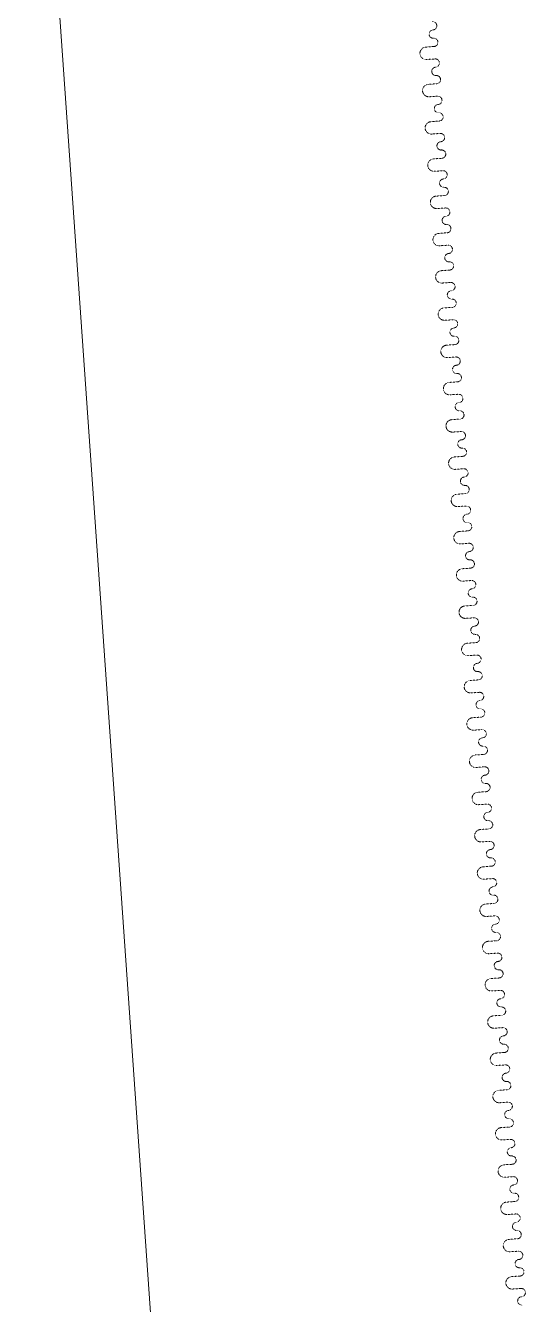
# Model space of a CAD drawing. Header units: millimetres. Extents: x 306 to 836129804, y -168137 to 818603917.
# Drawn here: x 833794731 to 833803762, y 818019308 to 818042420 of the extents above; entities that cross this region are included whole.
import ezdxf

# ---------------------------------------------------------------- set-up
doc = ezdxf.new("R2010")
doc.units = ezdxf.units.MM
doc.header["$LTSCALE"] = 3
doc.linetypes.add('SMALL DASH', pattern=[1.06, 0.53, -0.53])
doc.layers.add('A-010-M_LINE', color=251, linetype='Continuous', lineweight=13)
doc.layers.add('UAJ-00XREF', color=7, linetype='Continuous')

# ---------------------------------------------------------------- blocks, each defined once
blk = doc.blocks.new('3A35X-MAGP-P-MP-00')
at = {"layer": 'A-010-M_LINE'}
blk.add_line((834374483, 818051418), (834382129, 817942064), dxfattribs=at)
at = {"layer": 'A-010-M_LINE', "linetype": 'SMALL DASH'}
for p, q in [((834381865, 818042042), (834381713, 818042031)), ((834381881, 818041817), (834381729, 818041807)), ((834381912, 818041369), (834381760, 818041358)), ((834381928, 818041144), (834381776, 818041134)), ((834381960, 818040695), (834381807, 818040685)), ((834381975, 818040471), (834381823, 818040460)), ((834382007, 818040022), (834381854, 818040011)), ((834382022, 818039797), (834381870, 818039787)), ((834382054, 818039349), (834381902, 818039338)), ((834382069, 818039124), (834381917, 818039113)), ((834382101, 818038675), (834381949, 818038665)), ((834382116, 818038451), (834381964, 818038440)), ((834382148, 818038002), (834381996, 818037991)), ((834382163, 818037777), (834382011, 818037767)), ((834382195, 818037328), (834382043, 818037318)), ((834382211, 818037104), (834382058, 818037093)), ((834382242, 818036655), (834382090, 818036644)), ((834382258, 818036431), (834382106, 818036420)), ((834382289, 818035982), (834382137, 818035971)), ((834382305, 818035757), (834382153, 818035747)), ((834382336, 818035308), (834382184, 818035298)), ((834382352, 818035084), (834382200, 818035073)), ((834382383, 818034635), (834382231, 818034624)), ((834382399, 818034411), (834382247, 818034400)), ((834382430, 818033962), (834382278, 818033951)), ((834382446, 818033737), (834382294, 818033727)), ((834382477, 818033288), (834382325, 818033278)), ((834382493, 818033064), (834382341, 818033053)), ((834382524, 818032615), (834382372, 818032604)), ((834382540, 818032391), (834382388, 818032380)), ((834382571, 818031942), (834382419, 818031931)), ((834382587, 818031717), (834382435, 818031707)), ((834382619, 818031268), (834382466, 818031258)), ((834382634, 818031044), (834382482, 818031033)), ((834382666, 818030595), (834382513, 818030584)), ((834382681, 818030370), (834382529, 818030360)), ((834382713, 818029922), (834382561, 818029911)), ((834382728, 818029697), (834382576, 818029686)), ((834382760, 818029248), (834382608, 818029238)), ((834382775, 818029024), (834382623, 818029013)), ((834382807, 818028575), (834382655, 818028564)), ((834382823, 818028350), (834382670, 818028340)), ((834382854, 818027901), (834382702, 818027891)), ((834382870, 818027677), (834382717, 818027666)), ((834382901, 818027228), (834382749, 818027217)), ((834382917, 818027004), (834382765, 818026993)), ((834382948, 818026555), (834382796, 818026544)), ((834382964, 818026330), (834382812, 818026320)), ((834382995, 818025881), (834382843, 818025871)), ((834383011, 818025657), (834382859, 818025646)), ((834383042, 818025208), (834382890, 818025197)), ((834383058, 818024984), (834382906, 818024973)), ((834383089, 818024535), (834382937, 818024524)), ((834383105, 818024310), (834382953, 818024300)), ((834383136, 818023861), (834382984, 818023851)), ((834383152, 818023637), (834383000, 818023626)), ((834383183, 818023188), (834383031, 818023177)), ((834383199, 818022964), (834383047, 818022953)), ((834383230, 818022515), (834383078, 818022504)), ((834383246, 818022290), (834383094, 818022280)), ((834383278, 818021841), (834383125, 818021831)), ((834383293, 818021617), (834383141, 818021606)), ((834383325, 818021168), (834383172, 818021157)), ((834383340, 818020943), (834383188, 818020933)), ((834383372, 818020495), (834383220, 818020484)), ((834383387, 818020270), (834383235, 818020259)), ((834383419, 818019821), (834383267, 818019811)), ((834383434, 818019597), (834383282, 818019586))]:
    blk.add_line(p, q, dxfattribs=at)
for centre, radius, start, end in [((834381850, 818042266), 75, 93.9989, 273.9989), ((834381839, 818042416), 75, 273.9989, 93.9989), ((834381860, 818042117), 75, 273.9989, 93.9989), ((834381860, 818042117), 75, 273.9989, 93.9989), ((834381721, 818041919), 112, 93.9989, 273.9989), ((834381886, 818041743), 75, 273.9989, 93.9989), ((834381897, 818041593), 75, 93.9989, 273.9989), ((834381768, 818041246), 112, 93.9989, 273.9989), ((834381907, 818041443), 75, 273.9989, 93.9989), ((834381907, 818041443), 75, 273.9989, 93.9989), ((834381933, 818041069), 75, 273.9989, 93.9989), ((834381944, 818040920), 75, 93.9989, 273.9989), ((834381815, 818040572), 112, 93.9989, 273.9989), ((834381954, 818040770), 75, 273.9989, 93.9989), ((834381954, 818040770), 75, 273.9989, 93.9989), ((834381980, 818040396), 75, 273.9989, 93.9989), ((834381991, 818040246), 75, 93.9989, 273.9989), ((834381862, 818039899), 112, 93.9989, 273.9989), ((834382001, 818040097), 75, 273.9989, 93.9989), ((834382001, 818040097), 75, 273.9989, 93.9989), ((834382027, 818039723), 75, 273.9989, 93.9989), ((834382038, 818039573), 75, 93.9989, 273.9989), ((834382048, 818039423), 75, 273.9989, 93.9989), ((834382048, 818039423), 75, 273.9989, 93.9989), ((834381909, 818039226), 112, 93.9989, 273.9989), ((834382075, 818039049), 75, 273.9989, 93.9989), ((834382085, 818038900), 75, 93.9989, 273.9989), ((834382095, 818038750), 75, 273.9989, 93.9989), ((834382095, 818038750), 75, 273.9989, 93.9989), ((834381956, 818038552), 112, 93.9989, 273.9989), ((834382122, 818038376), 75, 273.9989, 93.9989), ((834382132, 818038226), 75, 93.9989, 273.9989), ((834382143, 818038077), 75, 273.9989, 93.9989), ((834382143, 818038077), 75, 273.9989, 93.9989), ((834382004, 818037879), 112, 93.9989, 273.9989), ((834382169, 818037703), 75, 273.9989, 93.9989), ((834382179, 818037553), 75, 93.9989, 273.9989), ((834382190, 818037403), 75, 273.9989, 93.9989), ((834382190, 818037403), 75, 273.9989, 93.9989), ((834382051, 818037206), 112, 93.9989, 273.9989), ((834382216, 818037029), 75, 273.9989, 93.9989), ((834382226, 818036880), 75, 93.9989, 273.9989), ((834382237, 818036730), 75, 273.9989, 93.9989), ((834382237, 818036730), 75, 273.9989, 93.9989), ((834382098, 818036532), 112, 93.9989, 273.9989), ((834382273, 818036206), 75, 93.9989, 273.9989), ((834382263, 818036356), 75, 273.9989, 93.9989), ((834382284, 818036057), 75, 273.9989, 93.9989), ((834382284, 818036057), 75, 273.9989, 93.9989), ((834382145, 818035859), 112, 93.9989, 273.9989), ((834382320, 818035533), 75, 93.9989, 273.9989), ((834382310, 818035682), 75, 273.9989, 93.9989), ((834382331, 818035383), 75, 273.9989, 93.9989), ((834382331, 818035383), 75, 273.9989, 93.9989), ((834382192, 818035186), 112, 93.9989, 273.9989), ((834382367, 818034859), 75, 93.9989, 273.9989), ((834382357, 818035009), 75, 273.9989, 93.9989), ((834382378, 818034710), 75, 273.9989, 93.9989), ((834382378, 818034710), 75, 273.9989, 93.9989), ((834382239, 818034512), 112, 93.9989, 273.9989), ((834382415, 818034186), 75, 93.9989, 273.9989), ((834382404, 818034336), 75, 273.9989, 93.9989), ((834382286, 818033839), 112, 93.9989, 273.9989), ((834382425, 818034036), 75, 273.9989, 93.9989), ((834382425, 818034036), 75, 273.9989, 93.9989), ((834382451, 818033662), 75, 273.9989, 93.9989), ((834382462, 818033513), 75, 93.9989, 273.9989), ((834382333, 818033165), 112, 93.9989, 273.9989), ((834382472, 818033363), 75, 273.9989, 93.9989), ((834382472, 818033363), 75, 273.9989, 93.9989), ((834382498, 818032989), 75, 273.9989, 93.9989), ((834382509, 818032839), 75, 93.9989, 273.9989), ((834382380, 818032492), 112, 93.9989, 273.9989), ((834382519, 818032690), 75, 273.9989, 93.9989), ((834382519, 818032690), 75, 273.9989, 93.9989), ((834382545, 818032316), 75, 273.9989, 93.9989), ((834382556, 818032166), 75, 93.9989, 273.9989), ((834382427, 818031819), 112, 93.9989, 273.9989), ((834382566, 818032016), 75, 273.9989, 93.9989), ((834382566, 818032016), 75, 273.9989, 93.9989), ((834382592, 818031642), 75, 273.9989, 93.9989), ((834382603, 818031493), 75, 93.9989, 273.9989), ((834382613, 818031343), 75, 273.9989, 93.9989), ((834382613, 818031343), 75, 273.9989, 93.9989), ((834382474, 818031145), 112, 93.9989, 273.9989), ((834382639, 818030969), 75, 273.9989, 93.9989), ((834382650, 818030819), 75, 93.9989, 273.9989), ((834382660, 818030670), 75, 273.9989, 93.9989), ((834382660, 818030670), 75, 273.9989, 93.9989), ((834382521, 818030472), 112, 93.9989, 273.9989), ((834382687, 818030296), 75, 273.9989, 93.9989), ((834382697, 818030146), 75, 93.9989, 273.9989), ((834382707, 818029996), 75, 273.9989, 93.9989), ((834382707, 818029996), 75, 273.9989, 93.9989), ((834382568, 818029799), 112, 93.9989, 273.9989), ((834382734, 818029622), 75, 273.9989, 93.9989), ((834382744, 818029473), 75, 93.9989, 273.9989), ((834382755, 818029323), 75, 273.9989, 93.9989), ((834382755, 818029323), 75, 273.9989, 93.9989), ((834382615, 818029125), 112, 93.9989, 273.9989), ((834382791, 818028799), 75, 93.9989, 273.9989), ((834382781, 818028949), 75, 273.9989, 93.9989), ((834382802, 818028650), 75, 273.9989, 93.9989), ((834382802, 818028650), 75, 273.9989, 93.9989), ((834382663, 818028452), 112, 93.9989, 273.9989), ((834382838, 818028126), 75, 93.9989, 273.9989), ((834382828, 818028276), 75, 273.9989, 93.9989), ((834382849, 818027976), 75, 273.9989, 93.9989), ((834382849, 818027976), 75, 273.9989, 93.9989), ((834382710, 818027779), 112, 93.9989, 273.9989), ((834382885, 818027453), 75, 93.9989, 273.9989), ((834382875, 818027602), 75, 273.9989, 93.9989), ((834382896, 818027303), 75, 273.9989, 93.9989), ((834382896, 818027303), 75, 273.9989, 93.9989), ((834382757, 818027105), 112, 93.9989, 273.9989), ((834382932, 818026779), 75, 93.9989, 273.9989), ((834382922, 818026929), 75, 273.9989, 93.9989), ((834382943, 818026630), 75, 273.9989, 93.9989), ((834382943, 818026630), 75, 273.9989, 93.9989), ((834382804, 818026432), 112, 93.9989, 273.9989), ((834382969, 818026255), 75, 273.9989, 93.9989), ((834382979, 818026106), 75, 93.9989, 273.9989), ((834382851, 818025759), 112, 93.9989, 273.9989), ((834382990, 818025956), 75, 273.9989, 93.9989), ((834382990, 818025956), 75, 273.9989, 93.9989), ((834383016, 818025582), 75, 273.9989, 93.9989), ((834383026, 818025432), 75, 93.9989, 273.9989), ((834382898, 818025085), 112, 93.9989, 273.9989), ((834383037, 818025283), 75, 273.9989, 93.9989), ((834383037, 818025283), 75, 273.9989, 93.9989), ((834383063, 818024909), 75, 273.9989, 93.9989), ((834383074, 818024759), 75, 93.9989, 273.9989), ((834382945, 818024412), 112, 93.9989, 273.9989), ((834383084, 818024609), 75, 273.9989, 93.9989), ((834383084, 818024609), 75, 273.9989, 93.9989), ((834383110, 818024235), 75, 273.9989, 93.9989), ((834383121, 818024086), 75, 93.9989, 273.9989), ((834382992, 818023738), 112, 93.9989, 273.9989), ((834383131, 818023936), 75, 273.9989, 93.9989), ((834383131, 818023936), 75, 273.9989, 93.9989), ((834383157, 818023562), 75, 273.9989, 93.9989), ((834383168, 818023412), 75, 93.9989, 273.9989), ((834383178, 818023263), 75, 273.9989, 93.9989), ((834383178, 818023263), 75, 273.9989, 93.9989), ((834383039, 818023065), 112, 93.9989, 273.9989), ((834383204, 818022889), 75, 273.9989, 93.9989), ((834383215, 818022739), 75, 93.9989, 273.9989), ((834383225, 818022589), 75, 273.9989, 93.9989), ((834383225, 818022589), 75, 273.9989, 93.9989), ((834383086, 818022392), 112, 93.9989, 273.9989), ((834383251, 818022215), 75, 273.9989, 93.9989), ((834383262, 818022066), 75, 93.9989, 273.9989), ((834383272, 818021916), 75, 273.9989, 93.9989), ((834383272, 818021916), 75, 273.9989, 93.9989), ((834383133, 818021718), 112, 93.9989, 273.9989), ((834383298, 818021542), 75, 273.9989, 93.9989), ((834383309, 818021392), 75, 93.9989, 273.9989), ((834383319, 818021243), 75, 273.9989, 93.9989), ((834383319, 818021243), 75, 273.9989, 93.9989), ((834383180, 818021045), 112, 93.9989, 273.9989), ((834383356, 818020719), 75, 93.9989, 273.9989), ((834383346, 818020869), 75, 273.9989, 93.9989), ((834383366, 818020569), 75, 273.9989, 93.9989), ((834383366, 818020569), 75, 273.9989, 93.9989), ((834383227, 818020372), 112, 93.9989, 273.9989), ((834383403, 818020046), 75, 93.9989, 273.9989), ((834383393, 818020195), 75, 273.9989, 93.9989), ((834383414, 818019896), 75, 273.9989, 93.9989), ((834383414, 818019896), 75, 273.9989, 93.9989), ((834383274, 818019698), 112, 93.9989, 273.9989), ((834383450, 818019372), 75, 93.9989, 273.9989), ((834383440, 818019522), 75, 273.9989, 93.9989)]:
    blk.add_arc(centre, radius, start, end, dxfattribs=at)

msp = doc.modelspace()

# ---------------------------------------------------------------- block references
at = {"layer": 'UAJ-00XREF', "ltscale": 0.5}
msp.add_blockref('3A35X-MAGP-P-MP-00', (-579753, 0), dxfattribs=at)

doc.saveas('drawing.dxf')
